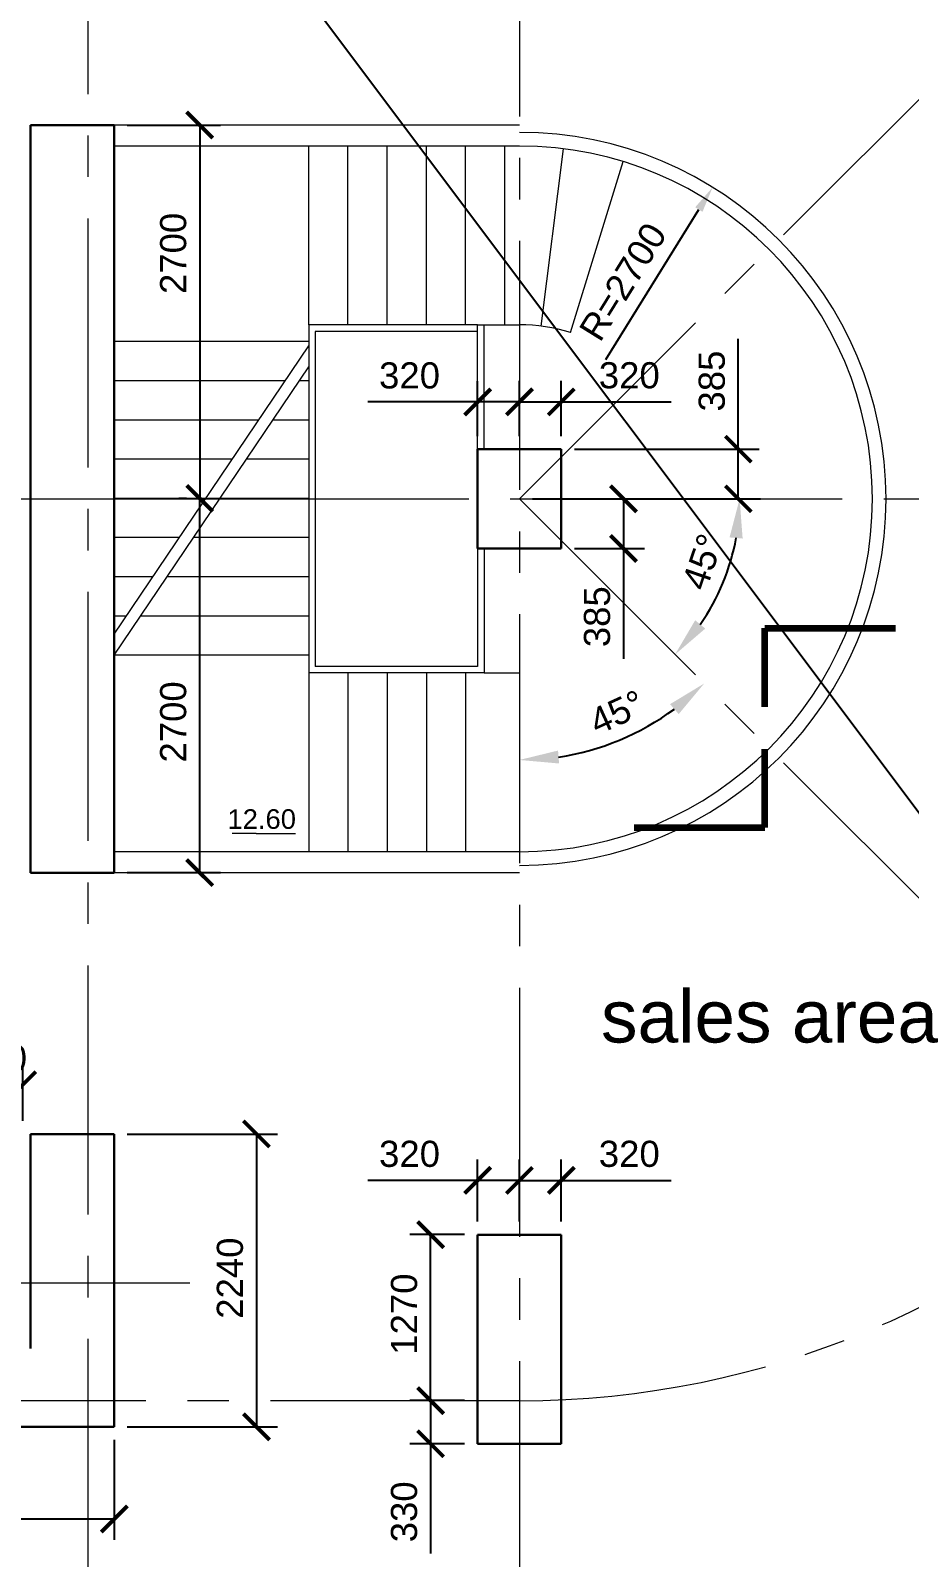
# Model space of a CAD drawing. Header units: millimetres. Extents: x -273 to 3634, y 3015 to 4572.
# Drawn here: x 3361 to 3428.3, y 3866.7 to 3983.5 of the extents above; entities that cross this region are included whole.
import ezdxf

# ---------------------------------------------------------------- set-up
doc = ezdxf.new("R2010")
doc.units = ezdxf.units.MM
doc.linetypes.add('CENTER2', pattern=[28.575, 19.05, -3.175, 3.175, -3.175])
doc.layers.add('@', color=250, linetype='Continuous', lineweight=60)
doc.styles.get("Standard").update_dxf_attribs({"font": 'arial.ttf', "height": 2})
doc.dimstyles.new('ISO-25', dxfattribs={"dimtxt": 2, "dimasz": 2, "dimexe": 1.6, "dimexo": 1, "dimgap": 1, "dimtad": 1, "dimdsep": 46, "dimtxsty": 'Standard', "dimblk": 'ARCHTICK', "dimcen": 2, "dimadec": 0, "dimazin": 0, "dimtfac": 1, "dimtmove": 0, "dimatfit": 3, "dimfxl": 1, "dimarcsym": 0})

# ---------------------------------------------------------------- blocks, each defined once
blk = doc.blocks.new('*D767')
at = {"layer": '@', "color": 0, "lineweight": -2, "transparency": 16777216}
blk.add_line((3399.43, 3947.68), (3416.87, 3947.68), dxfattribs=at)
blk.add_arc((3398.43, 3947.68), 16.84, 325.2223, 349.7777, dxfattribs=at)
at = {"layer": '@', "color": 0, "lineweight": 15, "transparency": 16777216}
for points in [[(3414.5, 3944.73), (3415.5, 3944.64), (3415.27, 3947.68)], [(3412.64, 3937.75), (3411.87, 3938.39), (3410.33, 3935.77)]]:
    blk.add_solid(points, dxfattribs=at)
at = {"layer": 'Defpoints', "color": 0, "lineweight": 15, "transparency": 16777216}
for p in [(2927.44, 3947.68), (3374.41, 3947.68), (3398.43, 3947.68), (3413.01, 3939.26), (3497.76, 3848.35)]:
    blk.add_point(p, dxfattribs=at)
at = {"layer": '@', "color": 0, "lineweight": 15, "transparency": 16777216, "insert": (3412.44, 3942.86), "char_height": 2, "attachment_point": 5, "rotation": 71.0262}
blk.add_mtext('45°', dxfattribs=at)
blk = doc.blocks.new('*D695')
at = {"layer": '@', "color": 0, "lineweight": -2, "transparency": 16777216}
blk.add_line((3386.83, 4045.24), (3379.7, 4105.17), dxfattribs=at)
at = {"layer": '@', "color": 0, "lineweight": 15, "transparency": 16777216}
blk.add_solid([(3380.37, 4105.25), (3379.04, 4105.09), (3379.23, 4109.14)], dxfattribs=at)
at = {"layer": 'Defpoints', "color": 0, "lineweight": 15, "transparency": 16777216}
for p in [(3379.23, 4109.14), (3398.43, 3947.68)]:
    blk.add_point(p, dxfattribs=at)
at = {"layer": '@', "color": 0, "lineweight": 15, "transparency": 16777216, "insert": (3388.06, 4051.96), "char_height": 2, "attachment_point": 5, "rotation": 276.7803}
blk.add_mtext('R=16260', dxfattribs=at)
blk = doc.blocks.new('_ArchTick')
at = {"color": 0, "linetype": 'ByBlock', "lineweight": 15, "const_width": 0.15}
blk.add_lwpolyline([(-0.5, -0.5), (0.5, 0.5)], dxfattribs=at)
blk = doc.blocks.new('*D831')
at = {"layer": '@', "color": 0, "lineweight": -2, "transparency": 16777216}
for p, q in [((3367.43, 3875.68), (3367.43, 3868.02)), ((3205.43, 3870.62), (3205.43, 3871.22)), ((3367.43, 3869.62), (3205.43, 3869.62))]:
    blk.add_line(p, q, dxfattribs=at)
at = {"layer": 'Defpoints', "color": 0, "lineweight": 15, "transparency": 16777216}
for p in [(3367.43, 3876.68), (3205.43, 3869.62), (3205.43, 3869.62)]:
    blk.add_point(p, dxfattribs=at)
at = {"layer": '@', "color": 0, "lineweight": -2, "transparency": 16777216, "xscale": 2, "yscale": 2, "zscale": 2, "rotation": 180}
blk.add_blockref('_ArchTick', (3205.43, 3869.62), dxfattribs=at)
at = {"layer": '@', "color": 0, "lineweight": -2, "transparency": 16777216, "xscale": 2, "yscale": 2, "zscale": 2}
blk.add_blockref('_ArchTick', (3367.43, 3869.62), dxfattribs=at)
at = {"layer": '@', "color": 0, "lineweight": 15, "transparency": 16777216, "insert": (3284.73, 3871.64), "char_height": 2, "attachment_point": 5}
blk.add_mtext('16200', dxfattribs=at)
blk = doc.blocks.new('*D874')
at = {"layer": '@', "color": 0, "lineweight": -2, "transparency": 16777216}
for p, q in [((3311.01, 4081.1), (3305.72, 4088.15)), ((3309.41, 4079.9), (3312.29, 4082.06)), ((3503.87, 3823.69), (3311.01, 4081.1)), ((3502.28, 3822.5), (3505.15, 3824.65))]:
    blk.add_line(p, q, dxfattribs=at)
at = {"layer": 'Defpoints', "color": 0, "lineweight": 15, "transparency": 16777216}
for p in [(3308.61, 4079.3), (3503.87, 3823.69), (3501.48, 3821.9)]:
    blk.add_point(p, dxfattribs=at)
at = {"layer": '@', "color": 0, "lineweight": -2, "transparency": 16777216, "xscale": 2, "yscale": 2, "zscale": 2}
for p, rotation in [((3311.01, 4081.1), 126.8437671405722), ((3503.87, 3823.69), 306.8437671405722)]:
    blk.add_blockref('_ArchTick', p, dxfattribs=dict(at, rotation=rotation))
at = {"layer": '@', "color": 0, "lineweight": 15, "transparency": 16777216, "insert": (3309.26, 4086.79), "char_height": 2, "attachment_point": 5, "rotation": 306.8438}
blk.add_mtext('380', dxfattribs=at)
blk = doc.blocks.new('*D875')
at = {"layer": '@', "color": 0, "lineweight": -2, "transparency": 16777216}
for p, q in [((3368.43, 3947.71), (3375.57, 3947.71)), ((3373.97, 3919.08), (3373.97, 3947.71)), ((3368.43, 3919.08), (3375.57, 3919.08))]:
    blk.add_line(p, q, dxfattribs=at)
at = {"layer": 'Defpoints', "color": 0, "lineweight": 15, "transparency": 16777216}
for p in [(3367.43, 3947.71), (3373.97, 3947.71), (3367.43, 3919.08)]:
    blk.add_point(p, dxfattribs=at)
at = {"layer": '@', "color": 0, "lineweight": -2, "transparency": 16777216, "xscale": 2, "yscale": 2, "zscale": 2}
for p, rotation in [((3373.97, 3947.71), 90), ((3373.97, 3919.08), 270)]:
    blk.add_blockref('_ArchTick', p, dxfattribs=dict(at, rotation=rotation))
at = {"layer": '@', "color": 0, "lineweight": 15, "transparency": 16777216, "insert": (3371.95, 3930.61), "char_height": 2, "attachment_point": 5, "rotation": 90}
blk.add_mtext('2700', dxfattribs=at)
blk = doc.blocks.new('*D877')
at = {"layer": '@', "color": 0, "lineweight": -2, "transparency": 16777216}
blk.add_arc((3398.43, 3947.68), 19.98, 278.6121, 306.3879, dxfattribs=at)
at = {"layer": '@', "color": 0, "lineweight": 15, "transparency": 16777216}
for points in [[(3409.95, 3931.97), (3410.61, 3931.21), (3412.56, 3933.55)], [(3401.46, 3927.43), (3401.38, 3928.42), (3398.43, 3927.7)]]:
    blk.add_solid(points, dxfattribs=at)
at = {"layer": 'Defpoints', "color": 0, "lineweight": 15, "transparency": 16777216}
for p in [(3398.43, 4081.72), (3398.43, 3947.68), (3403.6, 3928.38), (3497.76, 3848.35), (3398.43, 3807.2)]:
    blk.add_point(p, dxfattribs=at)
at = {"layer": '@', "color": 0, "lineweight": 15, "transparency": 16777216, "insert": (3405.89, 3931.34), "char_height": 2, "attachment_point": 5, "rotation": 24.5413}
blk.add_mtext('45°', dxfattribs=at)
blk = doc.blocks.new('*D881')
at = {"layer": '@', "color": 0, "lineweight": -2, "transparency": 16777216}
blk.add_line((3416.5, 3822.98), (3414.62, 3835.99), dxfattribs=at)
blk.add_arc((3398.43, 3947.68), 114.46, 270, 278.247, dxfattribs=at)
at = {"layer": 'Defpoints', "color": 0, "lineweight": 15, "transparency": 16777216}
for p in [(3398.43, 4081.72), (3403.92, 3833.35), (3416.65, 3821.99), (3417.51, 3816.05), (3398.43, 3807.2)]:
    blk.add_point(p, dxfattribs=at)
at = {"layer": '@', "color": 0, "lineweight": -2, "transparency": 16777216, "xscale": 2, "yscale": 2, "zscale": 2}
for p, rotation in [((3414.85, 3834.4), 8.246967579238316), ((3398.43, 3833.22), 180.0000000000001)]:
    blk.add_blockref('_ArchTick', p, dxfattribs=dict(at, rotation=rotation))
at = {"layer": '@', "color": 0, "lineweight": 15, "transparency": 16777216, "insert": (3407.17, 3835.58), "char_height": 2, "attachment_point": 5, "rotation": 4.4567}
blk.add_mtext('1625', dxfattribs=at)
blk = doc.blocks.new('*D719')
at = {"layer": '@', "color": 0, "lineweight": -2, "transparency": 16777216}
blk.add_line((3496.69, 3868.8), (3486.32, 3877.12), dxfattribs=at)
blk.add_arc((3398.43, 3947.68), 114.31, 315, 321.2448, dxfattribs=at)
at = {"layer": 'Defpoints', "color": 0, "lineweight": 15, "transparency": 16777216}
for p in [(3398.43, 3947.68), (3482.14, 3869.84), (3497.47, 3868.17), (3502.15, 3864.42), (3514.95, 3831.15)]:
    blk.add_point(p, dxfattribs=at)
at = {"layer": '@', "color": 0, "lineweight": -2, "transparency": 16777216, "xscale": 2, "yscale": 2, "zscale": 2}
for p, rotation in [((3487.57, 3876.12), 51.24475999004351), ((3479.26, 3866.85), 225)]:
    blk.add_blockref('_ArchTick', p, dxfattribs=dict(at, rotation=rotation))
at = {"layer": '@', "color": 0, "lineweight": 15, "transparency": 16777216, "insert": (3482.5, 3873.24), "char_height": 2, "attachment_point": 5, "rotation": 48.4805}
blk.add_mtext('1625', dxfattribs=at)
blk = doc.blocks.new('*D720')
at = {"layer": '@', "color": 0, "lineweight": -2, "transparency": 16777216}
blk.add_line((3477.3, 3849.42), (3468.98, 3859.79), dxfattribs=at)
blk.add_arc((3398.43, 3947.68), 114.3, 308.7552, 315, dxfattribs=at)
at = {"layer": 'Defpoints', "color": 0, "lineweight": 15, "transparency": 16777216}
for p in [(3398.43, 3947.68), (3473.17, 3861.2), (3477.93, 3848.64), (3481.69, 3843.96), (3514.95, 3831.15)]:
    blk.add_point(p, dxfattribs=at)
at = {"layer": '@', "color": 0, "lineweight": -2, "transparency": 16777216, "xscale": 2, "yscale": 2, "zscale": 2}
for p, rotation in [((3479.25, 3866.85), 44.99999999999984), ((3469.98, 3858.54), 218.7552400099492)]:
    blk.add_blockref('_ArchTick', p, dxfattribs=dict(at, rotation=rotation))
at = {"layer": '@', "color": 0, "lineweight": 15, "transparency": 16777216, "insert": (3473.9, 3864.54), "char_height": 2, "attachment_point": 5, "rotation": 42.2319}
blk.add_mtext('1625', dxfattribs=at)
blk = doc.blocks.new('*D721')
at = {"layer": '@', "color": 0, "lineweight": -2, "transparency": 16777216}
blk.add_line((3433.53, 3826.66), (3429.85, 3839.34), dxfattribs=at)
blk.add_arc((3398.43, 3947.68), 114.4, 278.247, 286.1767, dxfattribs=at)
at = {"layer": 'Defpoints', "color": 0, "lineweight": 15, "transparency": 16777216}
for p in [(3398.43, 3947.68), (3420.04, 3835.34), (3433.81, 3825.7), (3435.49, 3819.92), (3419.72, 3800.81)]:
    blk.add_point(p, dxfattribs=at)
at = {"layer": '@', "color": 0, "lineweight": -2, "transparency": 16777216, "xscale": 2, "yscale": 2, "zscale": 2}
for p, rotation in [((3430.3, 3837.81), 16.17674262462081), ((3414.84, 3834.46), 188.2469675792391)]:
    blk.add_blockref('_ArchTick', p, dxfattribs=dict(at, rotation=rotation))
at = {"layer": '@', "color": 0, "lineweight": 15, "transparency": 16777216, "insert": (3422.76, 3837.97), "char_height": 2, "attachment_point": 5, "rotation": 12.5058}
blk.add_mtext('1750', dxfattribs=at)
blk = doc.blocks.new('*D722')
at = {"layer": '@', "color": 0, "lineweight": -2, "transparency": 16777216}
blk.add_line((3416.5, 4072.37), (3415.31, 4064.17), dxfattribs=at)
blk.add_arc((3398.43, 3947.68), 119.31, 81.753, 90, dxfattribs=at)
at = {"layer": 'Defpoints', "color": 0, "lineweight": 15, "transparency": 16777216}
for p in [(3398.43, 4081.72), (3417.51, 4079.3), (3416.65, 4073.36), (3404.15, 4066.85), (3398.43, 3788.42)]:
    blk.add_point(p, dxfattribs=at)
at = {"layer": '@', "color": 0, "lineweight": -2, "transparency": 16777216, "xscale": 2, "yscale": 2, "zscale": 2}
for p, rotation in [((3398.43, 4066.98), 180), ((3415.54, 4065.75), 351.7530324207577)]:
    blk.add_blockref('_ArchTick', p, dxfattribs=dict(at, rotation=rotation))
at = {"layer": '@', "color": 0, "lineweight": 15, "transparency": 16777216, "insert": (3407.41, 4068.67), "char_height": 2, "attachment_point": 5, "rotation": 355.7527}
blk.add_mtext('1625', dxfattribs=at)
blk = doc.blocks.new('*D723')
at = {"layer": '@', "color": 0, "lineweight": -2, "transparency": 16777216}
blk.add_line((3380.36, 4072.37), (3381.55, 4064.16), dxfattribs=at)
blk.add_arc((3398.43, 3947.68), 119.31, 90, 98.247, dxfattribs=at)
at = {"layer": 'Defpoints', "color": 0, "lineweight": 15, "transparency": 16777216}
for p in [(3398.43, 4081.72), (3379.35, 4079.3), (3380.21, 4073.36), (3387, 4066.43), (3398.43, 3788.42)]:
    blk.add_point(p, dxfattribs=at)
at = {"layer": '@', "color": 0, "lineweight": -2, "transparency": 16777216, "xscale": 2, "yscale": 2, "zscale": 2}
blk.add_blockref('_ArchTick', (3398.43, 4066.98), dxfattribs=at)
at = {"layer": '@', "color": 0, "lineweight": -2, "transparency": 16777216, "xscale": 2, "yscale": 2, "zscale": 2, "rotation": 188.246967579242}
blk.add_blockref('_ArchTick', (3381.32, 4065.75), dxfattribs=at)
at = {"layer": '@', "color": 0, "lineweight": 15, "transparency": 16777216, "insert": (3389.97, 4068.71), "char_height": 2, "attachment_point": 5, "rotation": 3.9958}
blk.add_mtext('1625', dxfattribs=at)
blk = doc.blocks.new('*D884')
at = {"layer": '@', "color": 0, "lineweight": -2, "transparency": 16777216}
for p, q in [((3368.43, 3899.08), (3379.91, 3899.08)), ((3378.31, 3899.08), (3378.31, 3876.68)), ((3368.43, 3876.68), (3379.91, 3876.68))]:
    blk.add_line(p, q, dxfattribs=at)
at = {"layer": 'Defpoints', "color": 0, "lineweight": 15, "transparency": 16777216}
for p in [(3367.43, 3899.08), (3367.43, 3876.68), (3378.31, 3876.68)]:
    blk.add_point(p, dxfattribs=at)
at = {"layer": '@', "color": 0, "lineweight": -2, "transparency": 16777216, "xscale": 2, "yscale": 2, "zscale": 2}
for p, rotation in [((3378.31, 3899.08), 90), ((3378.31, 3876.68), 270)]:
    blk.add_blockref('_ArchTick', p, dxfattribs=dict(at, rotation=rotation))
at = {"layer": '@', "color": 0, "lineweight": 15, "transparency": 16777216, "insert": (3376.29, 3888.05), "char_height": 2, "attachment_point": 5, "rotation": 90}
blk.add_mtext('2240', dxfattribs=at)
blk = doc.blocks.new('*D888')
at = {"layer": '@', "color": 0, "lineweight": -2, "transparency": 16777216}
for p, q in [((3356.43, 3903.85), (3356.43, 3904.45)), ((3360.43, 3900.08), (3360.43, 3904.45)), ((3360.43, 3902.85), (3356.43, 3902.85))]:
    blk.add_line(p, q, dxfattribs=at)
at = {"layer": 'Defpoints', "color": 0, "lineweight": 15, "transparency": 16777216}
for p in [(3356.43, 3902.85), (3356.43, 3902.85), (3360.43, 3899.08)]:
    blk.add_point(p, dxfattribs=at)
at = {"layer": '@', "color": 0, "lineweight": -2, "transparency": 16777216, "xscale": 2, "yscale": 2, "zscale": 2, "rotation": 180}
blk.add_blockref('_ArchTick', (3356.43, 3902.85), dxfattribs=at)
at = {"layer": '@', "color": 0, "lineweight": -2, "transparency": 16777216, "xscale": 2, "yscale": 2, "zscale": 2}
blk.add_blockref('_ArchTick', (3360.43, 3902.85), dxfattribs=at)
at = {"layer": '@', "color": 0, "lineweight": 15, "transparency": 16777216, "insert": (3358.43, 3904.87), "char_height": 2, "attachment_point": 5}
blk.add_mtext('440', dxfattribs=at)
blk = doc.blocks.new('*D734')
at = {"layer": '@', "color": 0, "lineweight": -2, "transparency": 16777216}
for p, q in [((3394.23, 3891.38), (3390.03, 3891.38)), ((3391.63, 3878.68), (3391.63, 3891.38)), ((3394.23, 3878.68), (3390.03, 3878.68))]:
    blk.add_line(p, q, dxfattribs=at)
at = {"layer": 'Defpoints', "color": 0, "lineweight": 15, "transparency": 16777216}
for p in [(3391.63, 3891.38), (3395.23, 3891.38), (3395.23, 3878.68)]:
    blk.add_point(p, dxfattribs=at)
at = {"layer": '@', "color": 0, "lineweight": -2, "transparency": 16777216, "xscale": 2, "yscale": 2, "zscale": 2}
for p, rotation in [((3391.63, 3891.38), 90), ((3391.63, 3878.68), 270)]:
    blk.add_blockref('_ArchTick', p, dxfattribs=dict(at, rotation=rotation))
at = {"layer": '@', "color": 0, "lineweight": 15, "transparency": 16777216, "insert": (3389.61, 3885.3), "char_height": 2, "attachment_point": 5, "rotation": 90}
blk.add_mtext('1270', dxfattribs=at)
blk = doc.blocks.new('*D735')
at = {"layer": '@', "color": 0, "lineweight": -2, "transparency": 16777216}
for p, q in [((3394.23, 3878.68), (3390.03, 3878.68)), ((3391.63, 3878.68), (3391.63, 3875.38)), ((3394.23, 3875.38), (3390.03, 3875.38)), ((3391.63, 3875.38), (3391.63, 3866.97))]:
    blk.add_line(p, q, dxfattribs=at)
at = {"layer": 'Defpoints', "color": 0, "lineweight": 15, "transparency": 16777216}
for p in [(3391.63, 3878.68), (3395.23, 3878.68), (3395.23, 3875.38)]:
    blk.add_point(p, dxfattribs=at)
at = {"layer": '@', "color": 0, "lineweight": -2, "transparency": 16777216, "xscale": 2, "yscale": 2, "zscale": 2}
for p, rotation in [((3391.63, 3878.68), 90), ((3391.63, 3875.38), 270)]:
    blk.add_blockref('_ArchTick', p, dxfattribs=dict(at, rotation=rotation))
at = {"layer": '@', "color": 0, "lineweight": 15, "transparency": 16777216, "insert": (3389.61, 3870.17), "char_height": 2, "attachment_point": 5, "rotation": 90}
blk.add_mtext('330', dxfattribs=at)
blk = doc.blocks.new('*D736')
at = {"layer": '@', "color": 0, "lineweight": -2, "transparency": 16777216}
for p, q in [((3398.43, 3892.38), (3398.43, 3897.13)), ((3401.63, 3892.38), (3401.63, 3897.13)), ((3398.43, 3895.53), (3401.63, 3895.53)), ((3401.63, 3895.53), (3410.04, 3895.53))]:
    blk.add_line(p, q, dxfattribs=at)
at = {"layer": 'Defpoints', "color": 0, "lineweight": 15, "transparency": 16777216}
for p in [(3398.43, 3895.53), (3398.43, 3891.38), (3401.63, 3891.38)]:
    blk.add_point(p, dxfattribs=at)
at = {"layer": '@', "color": 0, "lineweight": -2, "transparency": 16777216, "xscale": 2, "yscale": 2, "zscale": 2, "rotation": 180}
blk.add_blockref('_ArchTick', (3398.43, 3895.53), dxfattribs=at)
at = {"layer": '@', "color": 0, "lineweight": -2, "transparency": 16777216, "xscale": 2, "yscale": 2, "zscale": 2}
blk.add_blockref('_ArchTick', (3401.63, 3895.53), dxfattribs=at)
at = {"layer": '@', "color": 0, "lineweight": 15, "transparency": 16777216, "insert": (3406.83, 3897.55), "char_height": 2, "attachment_point": 5}
blk.add_mtext('320', dxfattribs=at)
blk = doc.blocks.new('*D737')
at = {"layer": '@', "color": 0, "lineweight": -2, "transparency": 16777216}
for p, q in [((3395.23, 3892.38), (3395.23, 3897.13)), ((3398.43, 3892.38), (3398.43, 3897.13)), ((3395.23, 3895.53), (3386.82, 3895.53)), ((3398.43, 3895.53), (3395.23, 3895.53))]:
    blk.add_line(p, q, dxfattribs=at)
at = {"layer": 'Defpoints', "color": 0, "lineweight": 15, "transparency": 16777216}
for p in [(3398.43, 3895.53), (3395.23, 3891.38), (3398.43, 3891.38)]:
    blk.add_point(p, dxfattribs=at)
at = {"layer": '@', "color": 0, "lineweight": -2, "transparency": 16777216, "xscale": 2, "yscale": 2, "zscale": 2, "rotation": 180}
blk.add_blockref('_ArchTick', (3395.23, 3895.53), dxfattribs=at)
at = {"layer": '@', "color": 0, "lineweight": -2, "transparency": 16777216, "xscale": 2, "yscale": 2, "zscale": 2}
blk.add_blockref('_ArchTick', (3398.43, 3895.53), dxfattribs=at)
at = {"layer": '@', "color": 0, "lineweight": 15, "transparency": 16777216, "insert": (3390.02, 3897.55), "char_height": 2, "attachment_point": 5}
blk.add_mtext('320', dxfattribs=at)
blk = doc.blocks.new('*D757')
at = {"layer": '@', "color": 0, "lineweight": -2, "transparency": 16777216}
blk.add_line((3496.69, 4026.55), (3490.21, 4021.36), dxfattribs=at)
blk.add_arc((3398.43, 3947.68), 119.3, 38.7552, 45, dxfattribs=at)
at = {"layer": 'Defpoints', "color": 0, "lineweight": 15, "transparency": 16777216}
for p in [(3514.29, 4063.53), (3502.15, 4030.93), (3485.79, 4028.91), (3497.47, 4027.18), (3398.43, 3947.68)]:
    blk.add_point(p, dxfattribs=at)
at = {"layer": '@', "color": 0, "lineweight": -2, "transparency": 16777216, "xscale": 2, "yscale": 2, "zscale": 2}
for p, rotation in [((3482.79, 4032.03), 135), ((3491.46, 4022.36), 308.7552400099496)]:
    blk.add_blockref('_ArchTick', p, dxfattribs=dict(at, rotation=rotation))
at = {"layer": '@', "color": 0, "lineweight": 15, "transparency": 16777216, "insert": (3488.93, 4028.47), "char_height": 2, "attachment_point": 5, "rotation": 311.7581}
blk.add_mtext('1625', dxfattribs=at)
blk = doc.blocks.new('*D758')
at = {"layer": '@', "color": 0, "lineweight": -2, "transparency": 16777216}
blk.add_line((3477.3, 4045.93), (3472.11, 4039.46), dxfattribs=at)
blk.add_arc((3398.43, 3947.68), 119.3, 45, 51.2448, dxfattribs=at)
at = {"layer": 'Defpoints', "color": 0, "lineweight": 15, "transparency": 16777216}
for p in [(3514.29, 4063.53), (3481.69, 4051.39), (3477.93, 4046.71), (3476.44, 4037.94), (3398.43, 3947.68)]:
    blk.add_point(p, dxfattribs=at)
at = {"layer": '@', "color": 0, "lineweight": -2, "transparency": 16777216, "xscale": 2, "yscale": 2, "zscale": 2}
for p, rotation in [((3473.11, 4040.71), 141.2447599900453), ((3482.79, 4032.04), 315)]:
    blk.add_blockref('_ArchTick', p, dxfattribs=dict(at, rotation=rotation))
at = {"layer": '@', "color": 0, "lineweight": 15, "transparency": 16777216, "insert": (3479.69, 4037.76), "char_height": 2, "attachment_point": 5, "rotation": 317.9486}
blk.add_mtext('1625', dxfattribs=at)
blk = doc.blocks.new('*D759')
at = {"layer": '@', "color": 0, "lineweight": -2, "transparency": 16777216}
blk.add_line((3437.9, 4019.19), (3458.83, 4057.12), dxfattribs=at)
at = {"layer": '@', "color": 0, "lineweight": 15, "transparency": 16777216}
blk.add_solid([(3458.24, 4057.44), (3459.41, 4056.79), (3460.76, 4060.62)], dxfattribs=at)
at = {"layer": 'Defpoints', "color": 0, "lineweight": 15, "transparency": 16777216}
for p in [(3460.76, 4060.62), (3398.43, 3947.68)]:
    blk.add_point(p, dxfattribs=at)
at = {"layer": '@', "color": 0, "lineweight": 15, "transparency": 16777216, "insert": (3439.28, 4025.88), "char_height": 2, "attachment_point": 5, "rotation": 61.1057}
blk.add_mtext('R=12900', dxfattribs=at)
blk = doc.blocks.new('*D765')
at = {"layer": '@', "color": 0, "lineweight": -2, "transparency": 16777216}
blk.add_line((3439.56, 3968.21), (3456.58, 3976.71), dxfattribs=at)
at = {"layer": '@', "color": 0, "lineweight": 15, "transparency": 16777216}
blk.add_solid([(3456.28, 3977.31), (3456.88, 3976.12), (3460.16, 3978.5)], dxfattribs=at)
at = {"layer": 'Defpoints', "color": 0, "lineweight": 15, "transparency": 16777216}
for p in [(3460.16, 3978.5), (3398.43, 3947.68)]:
    blk.add_point(p, dxfattribs=at)
at = {"layer": '@', "color": 0, "lineweight": 15, "transparency": 16777216, "insert": (3443.81, 3972.59), "char_height": 2, "attachment_point": 5, "rotation": 26.5343}
blk.add_mtext('R=6900', dxfattribs=at)
blk = doc.blocks.new('*D799')
at = {"layer": '@', "color": 0, "lineweight": -2, "transparency": 16777216}
for p, q in [((3368.43, 3976.28), (3375.57, 3976.28)), ((3373.97, 3976.28), (3373.97, 3947.71)), ((3372.97, 3947.71), (3372.37, 3947.71))]:
    blk.add_line(p, q, dxfattribs=at)
at = {"layer": 'Defpoints', "color": 0, "lineweight": 15, "transparency": 16777216}
for p in [(3367.43, 3976.28), (3373.97, 3947.71), (3373.97, 3947.71)]:
    blk.add_point(p, dxfattribs=at)
at = {"layer": '@', "color": 0, "lineweight": -2, "transparency": 16777216, "xscale": 2, "yscale": 2, "zscale": 2}
for p, rotation in [((3373.97, 3976.28), 90), ((3373.97, 3947.71), 270)]:
    blk.add_blockref('_ArchTick', p, dxfattribs=dict(at, rotation=rotation))
at = {"layer": '@', "color": 0, "lineweight": 15, "transparency": 16777216, "insert": (3371.95, 3966.46), "char_height": 2, "attachment_point": 5, "rotation": 90}
blk.add_mtext('2700', dxfattribs=at)
blk = doc.blocks.new('*D652')
at = {"layer": '@', "color": 0, "lineweight": -2, "transparency": 16777216}
blk.add_line((3405.03, 3958.33), (3412.15, 3969.81), dxfattribs=at)
at = {"layer": '@', "color": 0, "lineweight": 15, "transparency": 16777216}
blk.add_solid([(3411.87, 3969.99), (3412.43, 3969.64), (3413.2, 3971.51)], dxfattribs=at)
at = {"layer": 'Defpoints', "color": 0, "lineweight": 15, "transparency": 16777216}
for p in [(3413.2, 3971.51), (3398.98, 3948.56)]:
    blk.add_point(p, dxfattribs=at)
at = {"layer": '@', "color": 0, "lineweight": 15, "transparency": 16777216, "insert": (3406.35, 3964.29), "char_height": 2, "attachment_point": 5, "rotation": 58.2113}
blk.add_mtext('R=2700', dxfattribs=at)
blk = doc.blocks.new('*D653')
at = {"layer": '@', "color": 0, "lineweight": -2, "transparency": 16777216}
for p, q in [((3415.17, 3951.48), (3415.17, 3959.91)), ((3402.63, 3951.48), (3416.77, 3951.48)), ((3415.17, 3947.68), (3415.17, 3951.48)), ((3407.39, 3947.68), (3416.77, 3947.68))]:
    blk.add_line(p, q, dxfattribs=at)
at = {"layer": 'Defpoints', "color": 0, "lineweight": 15, "transparency": 16777216}
for p in [(3401.63, 3951.48), (3406.39, 3947.68), (3415.17, 3947.68)]:
    blk.add_point(p, dxfattribs=at)
at = {"layer": '@', "color": 0, "lineweight": -2, "transparency": 16777216, "xscale": 2, "yscale": 2, "zscale": 2}
for p, rotation in [((3415.17, 3951.48), 90), ((3415.17, 3947.68), 270)]:
    blk.add_blockref('_ArchTick', p, dxfattribs=dict(at, rotation=rotation))
at = {"layer": '@', "color": 0, "lineweight": 15, "transparency": 16777216, "insert": (3413.15, 3956.69), "char_height": 2, "attachment_point": 5, "rotation": 90}
blk.add_mtext('385', dxfattribs=at)
blk = doc.blocks.new('*D654')
at = {"layer": '@', "color": 0, "lineweight": -2, "transparency": 16777216}
for p, q in [((3398.43, 3952.48), (3398.43, 3956.7)), ((3401.63, 3952.48), (3401.63, 3956.7)), ((3398.43, 3955.1), (3401.63, 3955.1)), ((3401.63, 3955.1), (3410.04, 3955.1))]:
    blk.add_line(p, q, dxfattribs=at)
at = {"layer": 'Defpoints', "color": 0, "lineweight": 15, "transparency": 16777216}
for p in [(3401.63, 3955.1), (3398.43, 3951.48), (3401.63, 3951.48)]:
    blk.add_point(p, dxfattribs=at)
at = {"layer": '@', "color": 0, "lineweight": -2, "transparency": 16777216, "xscale": 2, "yscale": 2, "zscale": 2, "rotation": 180}
blk.add_blockref('_ArchTick', (3398.43, 3955.1), dxfattribs=at)
at = {"layer": '@', "color": 0, "lineweight": -2, "transparency": 16777216, "xscale": 2, "yscale": 2, "zscale": 2}
blk.add_blockref('_ArchTick', (3401.63, 3955.1), dxfattribs=at)
at = {"layer": '@', "color": 0, "lineweight": 15, "transparency": 16777216, "insert": (3406.83, 3957.12), "char_height": 2, "attachment_point": 5}
blk.add_mtext('320', dxfattribs=at)
blk = doc.blocks.new('*D655')
at = {"layer": '@', "color": 0, "lineweight": -2, "transparency": 16777216}
for p, q in [((3402.63, 3947.68), (3407.99, 3947.68)), ((3406.39, 3947.68), (3406.39, 3943.88)), ((3402.63, 3943.88), (3407.99, 3943.88)), ((3406.39, 3943.88), (3406.39, 3935.44))]:
    blk.add_line(p, q, dxfattribs=at)
at = {"layer": 'Defpoints', "color": 0, "lineweight": 15, "transparency": 16777216}
for p in [(3401.63, 3947.68), (3401.63, 3943.88), (3406.39, 3943.88)]:
    blk.add_point(p, dxfattribs=at)
at = {"layer": '@', "color": 0, "lineweight": -2, "transparency": 16777216, "xscale": 2, "yscale": 2, "zscale": 2}
for p, rotation in [((3406.39, 3947.68), 90), ((3406.39, 3943.88), 270)]:
    blk.add_blockref('_ArchTick', p, dxfattribs=dict(at, rotation=rotation))
at = {"layer": '@', "color": 0, "lineweight": 15, "transparency": 16777216, "insert": (3404.37, 3938.66), "char_height": 2, "attachment_point": 5, "rotation": 90}
blk.add_mtext('385', dxfattribs=at)
blk = doc.blocks.new('*D656')
at = {"layer": '@', "color": 0, "lineweight": -2, "transparency": 16777216}
for p, q in [((3395.23, 3952.48), (3395.23, 3956.69)), ((3398.43, 3952.48), (3398.43, 3956.69)), ((3395.23, 3955.09), (3386.82, 3955.09)), ((3398.43, 3955.09), (3395.23, 3955.09))]:
    blk.add_line(p, q, dxfattribs=at)
at = {"layer": 'Defpoints', "color": 0, "lineweight": 15, "transparency": 16777216}
for p in [(3398.43, 3955.09), (3395.23, 3951.48), (3398.43, 3951.48)]:
    blk.add_point(p, dxfattribs=at)
at = {"layer": '@', "color": 0, "lineweight": -2, "transparency": 16777216, "xscale": 2, "yscale": 2, "zscale": 2, "rotation": 180}
blk.add_blockref('_ArchTick', (3395.23, 3955.09), dxfattribs=at)
at = {"layer": '@', "color": 0, "lineweight": -2, "transparency": 16777216, "xscale": 2, "yscale": 2, "zscale": 2}
blk.add_blockref('_ArchTick', (3398.43, 3955.09), dxfattribs=at)
at = {"layer": '@', "color": 0, "lineweight": 15, "transparency": 16777216, "insert": (3390.02, 3957.11), "char_height": 2, "attachment_point": 5}
blk.add_mtext('320', dxfattribs=at)

msp = doc.modelspace()

# ---------------------------------------------------------------- linework, layer by layer
at = {"layer": '@', "color": 0, "linetype": 'CENTER2', "lineweight": 15}
for p, q in [((3398.429, 4081.718), (3398.429, 3807.205)), ((3398.429, 3947.676), (3497.757, 4047.004)), ((3365.429, 3807.205), (3365.429, 4031.976)), ((2927.438, 3947.676), (3374.415, 3947.676)), ((3375.497, 3947.676), (3511.585, 3947.676)), ((3398.429, 3947.676), (3497.757, 3848.348)), ((3373.208, 3887.676), (2896.857, 3887.676)), ((3398.429, 3878.676), (3163.153, 3878.676))]:
    msp.add_line(p, q, dxfattribs=at)
at = {"layer": '@', "color": 0, "lineweight": 30}
for p, q in [((3361.029, 3919.076), (3361.029, 3976.276)), ((3361.029, 3976.276), (3367.429, 3976.276)), ((3367.429, 3919.076), (3367.429, 3976.276)), ((3401.629, 3951.476), (3395.229, 3951.476)), ((3395.229, 3951.476), (3395.229, 3943.876)), ((3401.629, 3951.476), (3401.629, 3943.876)), ((3401.629, 3943.876), (3395.229, 3943.876)), ((3367.429, 3919.076), (3361.029, 3919.076)), ((3361.029, 3882.676), (3361.029, 3899.076)), ((3367.429, 3899.076), (3361.029, 3899.076)), ((3367.429, 3876.676), (3367.429, 3899.076)), ((3395.229, 3875.376), (3395.229, 3891.376)), ((3401.629, 3891.376), (3395.229, 3891.376)), ((3401.629, 3875.376), (3401.629, 3891.376)), ((3367.429, 3876.676), (3205.429, 3876.676)), ((3401.629, 3875.376), (3395.229, 3875.376))]:
    msp.add_line(p, q, dxfattribs=at)
at = {"layer": '@', "color": 0, "lineweight": 15}
for p, q in [((3398.429, 3976.276), (3367.429, 3976.276)), ((3398.429, 3974.676), (3367.429, 3974.676)), ((3382.308, 3960.994), (3382.308, 3974.676)), ((3385.308, 3960.994), (3385.308, 3974.676)), ((3388.308, 3960.994), (3388.308, 3974.676)), ((3391.308, 3960.994), (3391.308, 3974.676)), ((3394.308, 3960.994), (3394.308, 3974.676)), ((3397.308, 3960.994), (3397.308, 3974.676)), ((3400.091, 3960.89), (3401.799, 3974.465)), ((3402.344, 3960.405), (3406.366, 3973.483)), ((3395.229, 3960.994), (3382.308, 3960.994)), ((3382.308, 3960.994), (3382.308, 3934.358)), ((3395.229, 3960.994), (3398.429, 3960.994)), ((3395.229, 3951.476), (3395.229, 3960.994)), ((3395.729, 3951.476), (3395.729, 3960.994)), ((3382.308, 3959.711), (3367.429, 3959.711)), ((3395.229, 3960.494), (3382.808, 3960.494)), ((3382.808, 3960.494), (3382.808, 3934.858)), ((3367.429, 3937.316), (3382.308, 3959.382)), ((3367.429, 3935.711), (3382.308, 3957.776)), ((3380.507, 3956.711), (3367.429, 3956.711)), ((3382.308, 3956.711), (3381.59, 3956.711)), ((3378.484, 3953.711), (3367.429, 3953.711)), ((3382.308, 3953.711), (3379.567, 3953.711)), ((3376.461, 3950.711), (3367.429, 3950.711)), ((3382.308, 3950.711), (3377.544, 3950.711)), ((3374.438, 3947.711), (3367.429, 3947.711)), ((3382.308, 3947.711), (3375.521, 3947.711)), ((3372.415, 3944.711), (3367.429, 3944.711)), ((3382.308, 3944.711), (3373.498, 3944.711)), ((3395.229, 3943.876), (3395.229, 3934.858)), ((3395.729, 3943.876), (3395.729, 3934.358)), ((3370.392, 3941.711), (3367.429, 3941.711)), ((3382.308, 3941.711), (3371.475, 3941.711)), ((3368.369, 3938.711), (3367.429, 3938.711)), ((3382.308, 3938.711), (3369.452, 3938.711)), ((3382.308, 3935.711), (3367.429, 3935.711)), ((3382.308, 3934.358), (3382.308, 3920.676)), ((3395.729, 3934.358), (3382.308, 3934.358)), ((3395.229, 3934.858), (3382.808, 3934.858)), ((3385.308, 3934.358), (3385.308, 3920.676)), ((3388.308, 3934.358), (3388.308, 3920.676)), ((3391.308, 3934.358), (3391.308, 3920.676)), ((3394.308, 3934.358), (3394.308, 3920.676)), ((3395.729, 3934.358), (3398.429, 3934.358)), ((3377.201, 3922.078), (3376.448, 3922.078)), ((3378.288, 3922.078), (3377.201, 3922.078)), ((3378.288, 3922.078), (3381.307, 3922.078)), ((3398.429, 3920.676), (3367.429, 3920.676)), ((3398.429, 3919.076), (3367.429, 3919.076))]:
    msp.add_line(p, q, dxfattribs=at)
at = {"layer": '@', "color": 0, "lineweight": 100}
for p, q in [((3417.193, 3931.774), (3417.193, 3937.774)), ((3417.193, 3937.774), (3427.193, 3937.774)), ((3417.193, 3922.524), (3417.193, 3928.524)), ((3407.193, 3922.524), (3417.193, 3922.524))]:
    msp.add_line(p, q, dxfattribs=at)
at = {"layer": '@', "color": 0, "linetype": 'CENTER2', "lineweight": 15}
for radius, end in [(129, 147.66397), (69, 90)]:
    msp.add_arc((3398.429, 3947.676), radius, 270, end, dxfattribs=at)
at = {"layer": '@', "color": 0, "lineweight": 15}
for radius, start in [(28.046, 270), (27, 270), (13.318, 72.90337)]:
    msp.add_arc((3398.429, 3947.676), radius, start, 90, dxfattribs=at)

# ---------------------------------------------------------------- texts
for s, height, p in [('12.60', 1.5, (3376.09, 3922.428)), ('sales area', 4, (3404.668, 3906.08))]:
    msp.add_text(s, height=height, dxfattribs=at).set_placement(p)

# ---------------------------------------------------------------- dimensions: what is measured, and where the dimension line sits
for center, mpoint, text, override, picture, middle in [((3398.429, 3947.676), (3379.232, 4109.139), 'R=16260', {"dimasz": 4, "dimsah": 1}, '*D695', (3386.058, 4051.726)), ((3398.429, 3947.676), (3460.761, 4060.617), 'R=12900', {"dimasz": 4, "dimsah": 1}, '*D759', (3441.053, 4024.908)), ((3398.429, 3947.676), (3460.161, 3978.501), 'R=6900', {"dimasz": 4, "dimsah": 1}, '*D765', (3444.711, 3970.786)), ((3398.98, 3948.565), (3413.203, 3971.515), 'R=2700', {"dimsah": 1}, '*D652', (3408.064, 3963.222))]:
    dim = msp.add_radius_dim(center=center, mpoint=mpoint, text=text, dimstyle='ISO-25', override=override, dxfattribs=at)
    dim.commit()
    dim.dimension.update_dxf_attribs({"geometry": picture, "text_midpoint": middle, "dimtype": 164})
for base, p1, p2, angle, text, picture, middle, dimtype in [((3503.874, 3823.695), (3308.607, 4079.299), (3501.475, 3821.897), 306.84377, '380', '*D874', (3307.645, 4085.582), 161), ((3373.967, 3947.711), (3367.429, 3976.276), (3373.967, 3947.711), 90, '2700', '*D799', (3373.967, 3966.456), 160), ((3415.167, 3947.676), (3401.629, 3951.476), (3406.389, 3947.676), 90, '385', '*D653', (3415.167, 3956.692), 160), ((3373.967, 3947.711), (3367.429, 3919.076), (3367.429, 3947.711), 90, '2700', '*D875', (3373.967, 3930.607), 160), ((3406.389, 3943.876), (3401.629, 3947.676), (3401.629, 3943.876), 90, '385', '*D655', (3406.389, 3938.66), 160), ((3378.31, 3876.676), (3367.429, 3899.076), (3367.429, 3876.676), 90, '2240', '*D884', (3378.31, 3888.045), 160), ((3391.632, 3891.376), (3395.229, 3878.676), (3395.229, 3891.376), 90, '1270', '*D734', (3391.632, 3885.295), 160), ((3391.632, 3878.676), (3395.229, 3875.376), (3395.229, 3878.676), 90, '330', '*D735', (3391.632, 3870.171), 160)]:
    dim = msp.add_linear_dim(base=base, p1=p1, p2=p2, angle=angle, text=text, dimstyle='ISO-25', dxfattribs=at)
    dim.commit()
    dim.dimension.update_dxf_attribs({"geometry": picture, "text_midpoint": middle, "dimtype": dimtype})
for base, line1, line2, picture, middle in [((3386.998, 4066.432), ((3379.351, 4079.301), (3380.212, 4073.363)), ((3398.429, 4081.718), (3398.429, 3788.42)), '*D723', (3390.115, 4066.691)), ((3403.918, 3833.35), ((3398.429, 4081.718), (3398.429, 3807.205)), ((3417.506, 3816.051), (3416.646, 3821.989)), '*D881', (3407.323, 3833.564)), ((3404.151, 4066.847), ((3398.429, 4081.718), (3398.429, 3788.42)), ((3417.506, 4079.301), (3416.646, 4073.363)), '*D722', (3407.265, 4066.657)), ((3485.795, 4028.914), ((3398.429, 3947.676), (3514.287, 4063.534)), ((3502.146, 4030.933), (3497.467, 4027.177)), '*D757', (3487.422, 4027.128)), ((3476.441, 4037.937), ((3398.429, 3947.676), (3514.287, 4063.534)), ((3481.686, 4051.393), (3477.93, 4046.714)), '*D758', (3478.337, 4036.263)), ((3482.141, 3869.836), ((3398.429, 3947.676), (3514.952, 3831.153)), ((3502.146, 3864.419), (3497.467, 3868.175)), '*D719', (3484.016, 3871.903)), ((3473.173, 3861.197), ((3481.686, 3843.959), (3477.93, 3848.638)), ((3398.429, 3947.676), (3514.952, 3831.153)), '*D720', (3475.256, 3863.042))]:
    dim = msp.add_angular_dim_2l(base=base, line1=line1, line2=line2, text='1625', dimstyle='ISO-25', dxfattribs=at)
    dim.commit()
    dim.dimension.update_dxf_attribs({"geometry": picture, "text_midpoint": middle, "dimtype": 162})
for base, line2, picture, middle in [((3403.599, 3928.379), ((3398.429, 4081.718), (3398.429, 3807.205)), '*D877', (3406.727, 3929.503)), ((3413.01, 3939.257), ((2927.438, 3947.676), (3374.415, 3947.676)), '*D767', (3414.351, 3942.202))]:
    dim = msp.add_angular_dim_2l(base=base, line1=((3398.429, 3947.676), (3497.757, 3848.348)), line2=line2, dimstyle='ISO-25', override={"dimasz": 3, "dimsah": 1}, dxfattribs=at)
    dim.commit()
    dim.dimension.update_dxf_attribs({"geometry": picture, "text_midpoint": middle, "dimtype": 162})
for base, p1, p2, text, picture, middle in [((3398.429, 3955.092), (3395.229, 3951.476), (3398.429, 3951.476), '320', '*D656', (3390.024, 3955.092)), ((3401.629, 3955.096), (3398.429, 3951.476), (3401.629, 3951.476), '320', '*D654', (3406.834, 3955.096)), ((3356.429, 3902.849), (3360.429, 3899.076), (3356.429, 3902.849), '440', '*D888', (3358.429, 3902.849)), ((3398.429, 3895.529), (3395.229, 3891.376), (3398.429, 3891.376), '320', '*D737', (3390.024, 3895.529)), ((3398.429, 3895.529), (3401.629, 3891.376), (3398.429, 3891.376), '320', '*D736', (3406.834, 3895.529)), ((3205.429, 3869.622), (3367.429, 3876.676), (3205.429, 3869.622), '16200', '*D831', (3284.731, 3869.622))]:
    dim = msp.add_linear_dim(base=base, p1=p1, p2=p2, text=text, dimstyle='ISO-25', dxfattribs=at)
    dim.commit()
    dim.dimension.update_dxf_attribs({"geometry": picture, "text_midpoint": middle, "dimtype": 160})
dim = msp.add_angular_dim_2l(base=(3420.042, 3835.339), line1=((3419.715, 3800.811), (3398.429, 3947.676)), line2=((3435.49, 3819.918), (3433.811, 3825.704)), text='1750', dimstyle='ISO-25', override={"dimtxt": 2}, dxfattribs=at)
dim.commit()
dim.dimension.update_dxf_attribs({"geometry": '*D721', "text_midpoint": (3423.2, 3835.993), "dimtype": 162})

doc.saveas('drawing.dxf')
